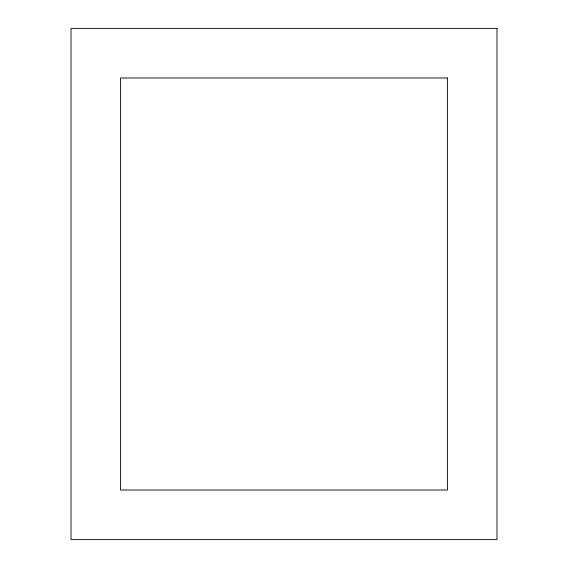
<?xml version="1.0" encoding="UTF-8"?>
<svg xmlns="http://www.w3.org/2000/svg" width="568" height="568" viewBox="0 0 568 568"><rect width="100%" height="100%" fill="white"/><g stroke="black" fill="none" stroke-linecap="round" stroke-linejoin="round"><path stroke-width="0.85" d="M497 28.4L71 28.4L71 539.6L497 539.6L497 28.4M447.414 77.986L120.586 77.986L120.586 490.014L447.414 490.014L447.414 77.986"/></g></svg>
